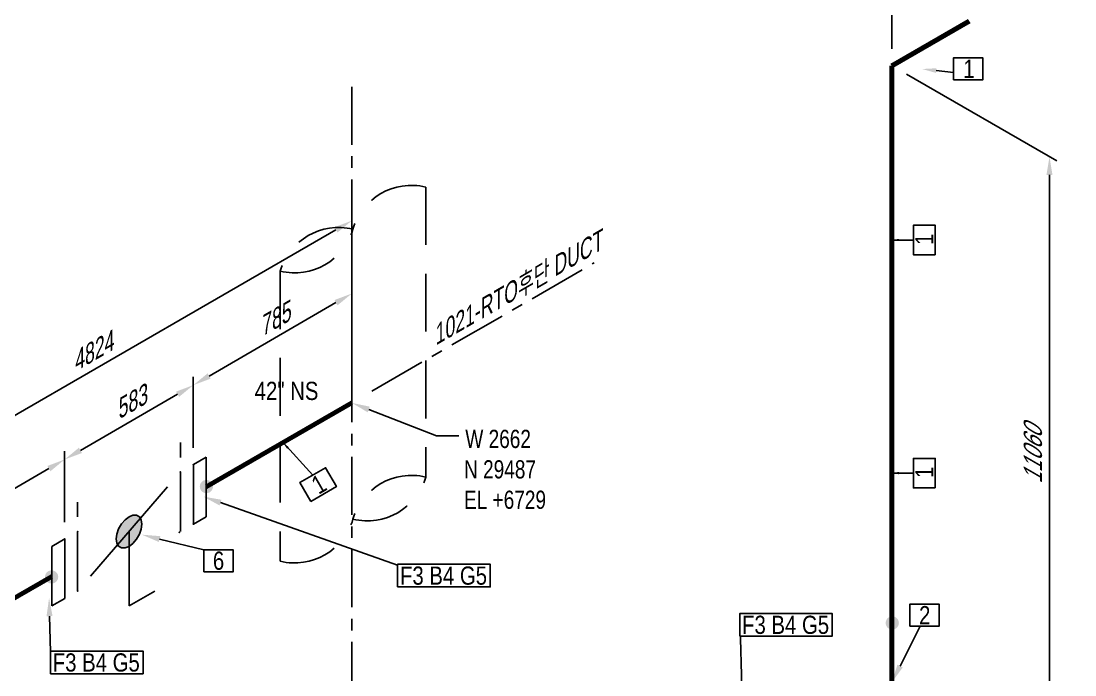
# Model space of a CAD drawing. Header units: millimetres. Extents: x 0 to 594, y 0 to 420.
# Drawn here: x 91.9 to 236.7, y 229.1 to 318.8 of the extents above; entities that cross this region are included whole.
import ezdxf
from ezdxf import colors
from ezdxf.entities.mleader import LeaderData, LeaderLine
from ezdxf.enums import TextEntityAlignment as Align
from ezdxf.math import Vec2, Vec3

# ---------------------------------------------------------------- set-up
doc = ezdxf.new("R2010")
doc.units = ezdxf.units.MM
doc.header["$LTSCALE"] = 0.25
doc.linetypes.add('CENTER', pattern=[50.8, 31.75, -6.35, 6.35, -6.35])
doc.linetypes.add('DASHED2', pattern=[9.525, 6.35, -3.175])
for name, color, linetype in [('기기', 6, 'Continuous'), ('밸브', 4, 'Continuous'), ('연속', 7, 'DASHED2'), ('열 추적 선', 7, 'CENTER'), ('용접', 1, 'Continuous'), ('주석', 7, 'Continuous'), ('치수', 1, 'Continuous')]:
    doc.layers.add(name, color=color, linetype=linetype)
doc.layers.add('파이프', color=3, linetype='Continuous', lineweight=70)
doc.styles.add('AdskIsoAnnotation', font='arial.ttf', dxfattribs={"width": 0.8, "height": 1})
doc.styles.add('AdskIsoMetric', font='arial.ttf', dxfattribs={"width": 0.8, "height": 2.5})
doc.styles.add('AdskIsoMetric30', font='arial.ttf', dxfattribs={"width": 0.8, "oblique": 30, "height": 2.5})
doc.styles.add('MtXpl_', font='')
doc.styles.get("Standard").update_dxf_attribs({"font": 'arial.ttf'})
doc.styles.get('MtXpl_').set_extended_font_data('Gulim')
doc.dimstyles.new('AdskIsoMetric', dxfattribs={"dimtxt": 2.5, "dimasz": 2.5, "dimexe": 1, "dimexo": 2, "dimgap": 0.8, "dimtad": 1, "dimdec": 0, "dimrnd": 1, "dimzin": 0, "dimdsep": 46, "dimtxsty": 'AdskIsoMetric', "dimcen": 0, "dimclrt": 7, "dimadec": 0, "dimazin": 0, "dimtfac": 1, "dimtdec": 0, "dimtmove": 1, "dimatfit": 3, "dimfxl": 0, "dimfrac": 2, "dimtolj": 1, "dimtzin": 0, "dimarcsym": 0})

# ---------------------------------------------------------------- blocks, each defined once
blk = doc.blocks.new('개스킷-2-IsoLeft')
at = {"color": 0, "linetype": 'ByBlock', "lineweight": -2, "extrusion": (0, 0, -1)}
for p in [(0.1326, 0.1276), (0.221, 0.0765), (-0.2297, -0.0715), (-0.1326, -0.1276)]:
    blk.add_point(p, dxfattribs=at)
blk = doc.blocks.new('버터플라이 밸브-2-IsoLeft')
blk.add_hatch(color=256).paths.add_polyline_path([(-0.0884, 0.051), (-0.0877, 0.0513), (-0.0871, 0.0516), (-0.0865, 0.0518), (-0.0858, 0.0521), (-0.0852, 0.0524), (-0.0845, 0.0527), (-0.0839, 0.0529), (-0.0832, 0.0532), (-0.0826, 0.0535), (-0.0819, 0.0537), (-0.0813, 0.054), (-0.0806, 0.0543), (-0.08, 0.0546), (-0.0793, 0.0548), (-0.0787, 0.0551), (-0.0781, 0.0554), (-0.0774, 0.0556), (-0.0768, 0.0559), (-0.0761, 0.0562), (-0.0755, 0.0564), (-0.0748, 0.0567), (-0.0742, 0.057), (-0.0735, 0.0573), (-0.0729, 0.0575), (-0.0722, 0.0578), (-0.0716, 0.0581), (-0.071, 0.0583), (-0.0703, 0.0586), (-0.0697, 0.0589), (-0.069, 0.0592), (-0.0684, 0.0594), (-0.0677, 0.0597), (-0.0671, 0.06), (-0.0664, 0.0602), (-0.0658, 0.0605), (-0.0651, 0.0608), (-0.0645, 0.0611), (-0.0639, 0.0613), (-0.0632, 0.0616), (-0.0626, 0.0619), (-0.0619, 0.0621), (-0.0613, 0.0624), (-0.0606, 0.0627), (-0.06, 0.0629), (-0.0593, 0.0632), (-0.0587, 0.0635), (-0.058, 0.0638), (-0.0574, 0.064), (-0.0567, 0.0643), (-0.0567, 0.0643), (-0.056, 0.0644), (-0.0552, 0.0646), (-0.0545, 0.0647), (-0.0537, 0.0649), (-0.053, 0.065), (-0.0522, 0.0652), (-0.0514, 0.0653), (-0.0507, 0.0654), (-0.0499, 0.0656), (-0.0492, 0.0657), (-0.0484, 0.0659), (-0.0476, 0.066), (-0.0469, 0.0662), (-0.0461, 0.0663), (-0.0454, 0.0664), (-0.0446, 0.0666), (-0.0438, 0.0667), (-0.0431, 0.0669), (-0.0423, 0.067), (-0.0416, 0.0672), (-0.0408, 0.0673), (-0.04, 0.0674), (-0.0393, 0.0676), (-0.0385, 0.0677), (-0.0378, 0.0679), (-0.037, 0.068), (-0.0363, 0.0681), (-0.0355, 0.0683), (-0.0347, 0.0684), (-0.034, 0.0686), (-0.0332, 0.0687), (-0.0325, 0.0689), (-0.0317, 0.069), (-0.0309, 0.0691), (-0.0302, 0.0693), (-0.0294, 0.0694), (-0.0287, 0.0696), (-0.0279, 0.0697), (-0.0271, 0.0699), (-0.0264, 0.07), (-0.0256, 0.0701), (-0.0249, 0.0703), (-0.0241, 0.0704), (-0.0233, 0.0706), (-0.0226, 0.0707), (-0.0218, 0.0709), (-0.0211, 0.071), (-0.0203, 0.0711), (-0.0196, 0.0713), (-0.0196, 0.0713), (-0.0188, 0.0713), (-0.018, 0.0713), (-0.0172, 0.0713), (-0.0164, 0.0713), (-0.0156, 0.0713), (-0.0148, 0.0713), (-0.014, 0.0713), (-0.0132, 0.0713), (-0.0124, 0.0713), (-0.0116, 0.0713), (-0.0108, 0.0713), (-0.01, 0.0713), (-0.0092, 0.0713), (-0.0084, 0.0713), (-0.0076, 0.0713), (-0.0068, 0.0713), (-0.006, 0.0713), (-0.0052, 0.0713), (-0.0044, 0.0713), (-0.0036, 0.0713), (-0.0028, 0.0713), (-0.002, 0.0713), (-0.0012, 0.0713), (-0.0004, 0.0713), (0.0004, 0.0713), (0.0012, 0.0713), (0.002, 0.0713), (0.0028, 0.0713), (0.0036, 0.0713), (0.0044, 0.0713), (0.0052, 0.0713), (0.006, 0.0713), (0.0068, 0.0713), (0.0076, 0.0713), (0.0084, 0.0713), (0.0092, 0.0713), (0.01, 0.0713), (0.0108, 0.0713), (0.0116, 0.0713), (0.0124, 0.0713), (0.0132, 0.0713), (0.014, 0.0713), (0.0148, 0.0713), (0.0156, 0.0713), (0.0164, 0.0713), (0.0172, 0.0713), (0.018, 0.0713), (0.0188, 0.0713), (0.0196, 0.0713), (0.0196, 0.0713), (0.0203, 0.0711), (0.0211, 0.071), (0.0218, 0.0709), (0.0226, 0.0707), (0.0233, 0.0706), (0.0241, 0.0704), (0.0249, 0.0703), (0.0256, 0.0701), (0.0264, 0.07), (0.0271, 0.0699), (0.0279, 0.0697), (0.0287, 0.0696), (0.0294, 0.0694), (0.0302, 0.0693), (0.0309, 0.0691), (0.0317, 0.069), (0.0325, 0.0689), (0.0332, 0.0687), (0.034, 0.0686), (0.0347, 0.0684), (0.0355, 0.0683), (0.0363, 0.0681), (0.037, 0.068), (0.0378, 0.0679), (0.0385, 0.0677), (0.0393, 0.0676), (0.04, 0.0674), (0.0408, 0.0673), (0.0416, 0.0672), (0.0423, 0.067), (0.0431, 0.0669), (0.0438, 0.0667), (0.0446, 0.0666), (0.0454, 0.0664), (0.0461, 0.0663), (0.0469, 0.0662), (0.0476, 0.066), (0.0484, 0.0659), (0.0492, 0.0657), (0.0499, 0.0656), (0.0507, 0.0654), (0.0514, 0.0653), (0.0522, 0.0652), (0.053, 0.065), (0.0537, 0.0649), (0.0545, 0.0647), (0.0552, 0.0646), (0.056, 0.0644), (0.0567, 0.0643), (0.0567, 0.0643), (0.0574, 0.064), (0.058, 0.0638), (0.0587, 0.0635), (0.0593, 0.0632), (0.06, 0.0629), (0.0606, 0.0627), (0.0613, 0.0624), (0.0619, 0.0621), (0.0626, 0.0619), (0.0632, 0.0616), (0.0639, 0.0613), (0.0645, 0.0611), (0.0651, 0.0608), (0.0658, 0.0605), (0.0664, 0.0602), (0.0671, 0.06), (0.0677, 0.0597), (0.0684, 0.0594), (0.069, 0.0592), (0.0697, 0.0589), (0.0703, 0.0586), (0.071, 0.0583), (0.0716, 0.0581), (0.0722, 0.0578), (0.0729, 0.0575), (0.0735, 0.0573), (0.0742, 0.057), (0.0748, 0.0567), (0.0755, 0.0564), (0.0761, 0.0562), (0.0768, 0.0559), (0.0774, 0.0556), (0.0781, 0.0554), (0.0787, 0.0551), (0.0793, 0.0548), (0.08, 0.0546), (0.0806, 0.0543), (0.0813, 0.054), (0.0819, 0.0537), (0.0826, 0.0535), (0.0832, 0.0532), (0.0839, 0.0529), (0.0845, 0.0527), (0.0852, 0.0524), (0.0858, 0.0521), (0.0865, 0.0518), (0.0871, 0.0516), (0.0877, 0.0513), (0.0884, 0.051), (0.0884, 0.051), (0.0889, 0.0507), (0.0893, 0.0503), (0.0898, 0.0499), (0.0903, 0.0495), (0.0907, 0.0492), (0.0912, 0.0488), (0.0917, 0.0484), (0.0921, 0.048), (0.0926, 0.0477), (0.0931, 0.0473), (0.0935, 0.0469), (0.094, 0.0466), (0.0945, 0.0462), (0.095, 0.0458), (0.0954, 0.0454), (0.0959, 0.0451), (0.0964, 0.0447), (0.0968, 0.0443), (0.0973, 0.0439), (0.0978, 0.0436), (0.0982, 0.0432), (0.0987, 0.0428), (0.0992, 0.0425), (0.0996, 0.0421), (0.1001, 0.0417), (0.1006, 0.0413), (0.1011, 0.041), (0.1015, 0.0406), (0.102, 0.0402), (0.1025, 0.0398), (0.1029, 0.0395), (0.1034, 0.0391), (0.1039, 0.0387), (0.1043, 0.0384), (0.1048, 0.038), (0.1053, 0.0376), (0.1057, 0.0372), (0.1062, 0.0369), (0.1067, 0.0365), (0.1072, 0.0361), (0.1076, 0.0357), (0.1081, 0.0354), (0.1086, 0.035), (0.109, 0.0346), (0.1095, 0.0343), (0.11, 0.0339), (0.1104, 0.0335), (0.1109, 0.0331), (0.1114, 0.0328), (0.1114, 0.0328), (0.1116, 0.0323), (0.1119, 0.0319), (0.1121, 0.0314), (0.1124, 0.031), (0.1126, 0.0306), (0.1129, 0.0301), (0.1131, 0.0297), (0.1133, 0.0293), (0.1136, 0.0288), (0.1138, 0.0284), (0.1141, 0.0279), (0.1143, 0.0275), (0.1146, 0.0271), (0.1148, 0.0266), (0.1151, 0.0262), (0.1153, 0.0258), (0.1156, 0.0253), (0.1158, 0.0249), (0.1161, 0.0244), (0.1163, 0.024), (0.1166, 0.0236), (0.1168, 0.0231), (0.117, 0.0227), (0.1173, 0.0222), (0.1175, 0.0218), (0.1178, 0.0214), (0.118, 0.0209), (0.1183, 0.0205), (0.1185, 0.0201), (0.1188, 0.0196), (0.119, 0.0192), (0.1193, 0.0187), (0.1195, 0.0183), (0.1198, 0.0179), (0.12, 0.0174), (0.1203, 0.017), (0.1205, 0.0165), (0.1207, 0.0161), (0.121, 0.0157), (0.1212, 0.0152), (0.1215, 0.0148), (0.1217, 0.0144), (0.122, 0.0139), (0.1222, 0.0135), (0.1225, 0.013), (0.1227, 0.0126), (0.123, 0.0122), (0.1232, 0.0117), (0.1235, 0.0113), (0.1235, 0.0113), (0.1235, 0.0108), (0.1235, 0.0104), (0.1235, 0.0099), (0.1235, 0.0094), (0.1235, 0.009), (0.1235, 0.0085), (0.1235, 0.0081), (0.1235, 0.0076), (0.1235, 0.0071), (0.1235, 0.0067), (0.1235, 0.0062), (0.1235, 0.0058), (0.1235, 0.0053), (0.1235, 0.0048), (0.1235, 0.0044), (0.1235, 0.0039), (0.1235, 0.0035), (0.1235, 0.003), (0.1235, 0.0025), (0.1235, 0.0021), (0.1235, 0.0016), (0.1235, 0.0012), (0.1235, 0.0007), (0.1235, 0.0002), (0.1235, -0.0002), (0.1235, -0.0007), (0.1235, -0.0012), (0.1235, -0.0016), (0.1235, -0.0021), (0.1235, -0.0025), (0.1235, -0.003), (0.1235, -0.0035), (0.1235, -0.0039), (0.1235, -0.0044), (0.1235, -0.0048), (0.1235, -0.0053), (0.1235, -0.0058), (0.1235, -0.0062), (0.1235, -0.0067), (0.1235, -0.0071), (0.1235, -0.0076), (0.1235, -0.0081), (0.1235, -0.0085), (0.1235, -0.009), (0.1235, -0.0094), (0.1235, -0.0099), (0.1235, -0.0104), (0.1235, -0.0108), (0.1235, -0.0113), (0.1235, -0.0113), (0.1232, -0.0117), (0.123, -0.0122), (0.1227, -0.0126), (0.1225, -0.013), (0.1222, -0.0135), (0.122, -0.0139), (0.1217, -0.0144), (0.1215, -0.0148), (0.1212, -0.0152), (0.121, -0.0157), (0.1207, -0.0161), (0.1205, -0.0165), (0.1203, -0.017), (0.12, -0.0174), (0.1198, -0.0179), (0.1195, -0.0183), (0.1193, -0.0187), (0.119, -0.0192), (0.1188, -0.0196), (0.1185, -0.0201), (0.1183, -0.0205), (0.118, -0.0209), (0.1178, -0.0214), (0.1175, -0.0218), (0.1173, -0.0222), (0.117, -0.0227), (0.1168, -0.0231), (0.1166, -0.0236), (0.1163, -0.024), (0.1161, -0.0244), (0.1158, -0.0249), (0.1156, -0.0253), (0.1153, -0.0258), (0.1151, -0.0262), (0.1148, -0.0266), (0.1146, -0.0271), (0.1143, -0.0275), (0.1141, -0.0279), (0.1138, -0.0284), (0.1136, -0.0288), (0.1133, -0.0293), (0.1131, -0.0297), (0.1129, -0.0301), (0.1126, -0.0306), (0.1124, -0.031), (0.1121, -0.0314), (0.1119, -0.0319), (0.1116, -0.0323), (0.1114, -0.0328), (0.1114, -0.0328), (0.1109, -0.0331), (0.1104, -0.0335), (0.11, -0.0339), (0.1095, -0.0343), (0.109, -0.0346), (0.1086, -0.035), (0.1081, -0.0354), (0.1076, -0.0357), (0.1072, -0.0361), (0.1067, -0.0365), (0.1062, -0.0369), (0.1057, -0.0372), (0.1053, -0.0376), (0.1048, -0.038), (0.1043, -0.0384), (0.1039, -0.0387), (0.1034, -0.0391), (0.1029, -0.0395), (0.1025, -0.0398), (0.102, -0.0402), (0.1015, -0.0406), (0.1011, -0.041), (0.1006, -0.0413), (0.1001, -0.0417), (0.0996, -0.0421), (0.0992, -0.0425), (0.0987, -0.0428), (0.0982, -0.0432), (0.0978, -0.0436), (0.0973, -0.0439), (0.0968, -0.0443), (0.0964, -0.0447), (0.0959, -0.0451), (0.0954, -0.0454), (0.095, -0.0458), (0.0945, -0.0462), (0.094, -0.0466), (0.0935, -0.0469), (0.0931, -0.0473), (0.0926, -0.0477), (0.0921, -0.048), (0.0917, -0.0484), (0.0912, -0.0488), (0.0907, -0.0492), (0.0903, -0.0495), (0.0898, -0.0499), (0.0893, -0.0503), (0.0889, -0.0507), (0.0884, -0.051), (0.0884, -0.051), (0.0877, -0.0513), (0.0871, -0.0516), (0.0865, -0.0518), (0.0858, -0.0521), (0.0852, -0.0524), (0.0845, -0.0527), (0.0839, -0.0529), (0.0832, -0.0532), (0.0826, -0.0535), (0.0819, -0.0537), (0.0813, -0.054), (0.0806, -0.0543), (0.08, -0.0546), (0.0793, -0.0548), (0.0787, -0.0551), (0.0781, -0.0554), (0.0774, -0.0556), (0.0768, -0.0559), (0.0761, -0.0562), (0.0755, -0.0564), (0.0748, -0.0567), (0.0742, -0.057), (0.0735, -0.0573), (0.0729, -0.0575), (0.0722, -0.0578), (0.0716, -0.0581), (0.071, -0.0583), (0.0703, -0.0586), (0.0697, -0.0589), (0.069, -0.0592), (0.0684, -0.0594), (0.0677, -0.0597), (0.0671, -0.06), (0.0664, -0.0602), (0.0658, -0.0605), (0.0651, -0.0608), (0.0645, -0.0611), (0.0639, -0.0613), (0.0632, -0.0616), (0.0626, -0.0619), (0.0619, -0.0621), (0.0613, -0.0624), (0.0606, -0.0627), (0.06, -0.0629), (0.0593, -0.0632), (0.0587, -0.0635), (0.058, -0.0638), (0.0574, -0.064), (0.0567, -0.0643), (0.0567, -0.0643), (0.056, -0.0644), (0.0552, -0.0646), (0.0545, -0.0647), (0.0537, -0.0649), (0.053, -0.065), (0.0522, -0.0652), (0.0514, -0.0653), (0.0507, -0.0654), (0.0499, -0.0656), (0.0492, -0.0657), (0.0484, -0.0659), (0.0476, -0.066), (0.0469, -0.0662), (0.0461, -0.0663), (0.0454, -0.0664), (0.0446, -0.0666), (0.0438, -0.0667), (0.0431, -0.0669), (0.0423, -0.067), (0.0416, -0.0672), (0.0408, -0.0673), (0.04, -0.0674), (0.0393, -0.0676), (0.0385, -0.0677), (0.0378, -0.0679), (0.037, -0.068), (0.0363, -0.0681), (0.0355, -0.0683), (0.0347, -0.0684), (0.034, -0.0686), (0.0332, -0.0687), (0.0325, -0.0689), (0.0317, -0.069), (0.0309, -0.0691), (0.0302, -0.0693), (0.0294, -0.0694), (0.0287, -0.0696), (0.0279, -0.0697), (0.0271, -0.0699), (0.0264, -0.07), (0.0256, -0.0701), (0.0249, -0.0703), (0.0241, -0.0704), (0.0233, -0.0706), (0.0226, -0.0707), (0.0218, -0.0709), (0.0211, -0.071), (0.0203, -0.0711), (0.0196, -0.0713), (0.0196, -0.0713), (0.0188, -0.0713), (0.018, -0.0713), (0.0172, -0.0713), (0.0164, -0.0713), (0.0156, -0.0713), (0.0148, -0.0713), (0.014, -0.0713), (0.0132, -0.0713), (0.0124, -0.0713), (0.0116, -0.0713), (0.0108, -0.0713), (0.01, -0.0713), (0.0092, -0.0713), (0.0084, -0.0713), (0.0076, -0.0713), (0.0068, -0.0713), (0.006, -0.0713), (0.0052, -0.0713), (0.0044, -0.0713), (0.0036, -0.0713), (0.0028, -0.0713), (0.002, -0.0713), (0.0012, -0.0713), (0.0004, -0.0713), (-0.0004, -0.0713), (-0.0012, -0.0713), (-0.002, -0.0713), (-0.0028, -0.0713), (-0.0036, -0.0713), (-0.0044, -0.0713), (-0.0052, -0.0713), (-0.006, -0.0713), (-0.0068, -0.0713), (-0.0076, -0.0713), (-0.0084, -0.0713), (-0.0092, -0.0713), (-0.01, -0.0713), (-0.0108, -0.0713), (-0.0116, -0.0713), (-0.0124, -0.0713), (-0.0132, -0.0713), (-0.014, -0.0713), (-0.0148, -0.0713), (-0.0156, -0.0713), (-0.0164, -0.0713), (-0.0172, -0.0713), (-0.018, -0.0713), (-0.0188, -0.0713), (-0.0196, -0.0713), (-0.0196, -0.0713), (-0.0203, -0.0711), (-0.0211, -0.071), (-0.0218, -0.0709), (-0.0226, -0.0707), (-0.0233, -0.0706), (-0.0241, -0.0704), (-0.0249, -0.0703), (-0.0256, -0.0701), (-0.0264, -0.07), (-0.0271, -0.0699), (-0.0279, -0.0697), (-0.0287, -0.0696), (-0.0294, -0.0694), (-0.0302, -0.0693), (-0.0309, -0.0691), (-0.0317, -0.069), (-0.0325, -0.0689), (-0.0332, -0.0687), (-0.034, -0.0686), (-0.0347, -0.0684), (-0.0355, -0.0683), (-0.0363, -0.0681), (-0.037, -0.068), (-0.0378, -0.0679), (-0.0385, -0.0677), (-0.0393, -0.0676), (-0.04, -0.0674), (-0.0408, -0.0673), (-0.0416, -0.0672), (-0.0423, -0.067), (-0.0431, -0.0669), (-0.0438, -0.0667), (-0.0446, -0.0666), (-0.0454, -0.0664), (-0.0461, -0.0663), (-0.0469, -0.0662), (-0.0476, -0.066), (-0.0484, -0.0659), (-0.0492, -0.0657), (-0.0499, -0.0656), (-0.0507, -0.0654), (-0.0514, -0.0653), (-0.0522, -0.0652), (-0.053, -0.065), (-0.0537, -0.0649), (-0.0545, -0.0647), (-0.0552, -0.0646), (-0.056, -0.0644), (-0.0567, -0.0643), (-0.0567, -0.0643), (-0.0574, -0.064), (-0.058, -0.0638), (-0.0587, -0.0635), (-0.0593, -0.0632), (-0.06, -0.0629), (-0.0606, -0.0627), (-0.0613, -0.0624), (-0.0619, -0.0621), (-0.0626, -0.0619), (-0.0632, -0.0616), (-0.0639, -0.0613), (-0.0645, -0.0611), (-0.0651, -0.0608), (-0.0658, -0.0605), (-0.0664, -0.0602), (-0.0671, -0.06), (-0.0677, -0.0597), (-0.0684, -0.0594), (-0.069, -0.0592), (-0.0697, -0.0589), (-0.0703, -0.0586), (-0.071, -0.0583), (-0.0716, -0.0581), (-0.0722, -0.0578), (-0.0729, -0.0575), (-0.0735, -0.0573), (-0.0742, -0.057), (-0.0748, -0.0567), (-0.0755, -0.0564), (-0.0761, -0.0562), (-0.0768, -0.0559), (-0.0774, -0.0556), (-0.0781, -0.0554), (-0.0787, -0.0551), (-0.0793, -0.0548), (-0.08, -0.0546), (-0.0806, -0.0543), (-0.0813, -0.054), (-0.0819, -0.0537), (-0.0826, -0.0535), (-0.0832, -0.0532), (-0.0839, -0.0529), (-0.0845, -0.0527), (-0.0852, -0.0524), (-0.0858, -0.0521), (-0.0865, -0.0518), (-0.0871, -0.0516), (-0.0877, -0.0513), (-0.0884, -0.051), (-0.0884, -0.051), (-0.0889, -0.0507), (-0.0893, -0.0503), (-0.0898, -0.0499), (-0.0903, -0.0495), (-0.0907, -0.0492), (-0.0912, -0.0488), (-0.0917, -0.0484), (-0.0921, -0.048), (-0.0926, -0.0477), (-0.0931, -0.0473), (-0.0935, -0.0469), (-0.094, -0.0466), (-0.0945, -0.0462), (-0.095, -0.0458), (-0.0954, -0.0454), (-0.0959, -0.0451), (-0.0964, -0.0447), (-0.0968, -0.0443), (-0.0973, -0.0439), (-0.0978, -0.0436), (-0.0982, -0.0432), (-0.0987, -0.0428), (-0.0992, -0.0425), (-0.0996, -0.0421), (-0.1001, -0.0417), (-0.1006, -0.0413), (-0.1011, -0.041), (-0.1015, -0.0406), (-0.102, -0.0402), (-0.1025, -0.0398), (-0.1029, -0.0395), (-0.1034, -0.0391), (-0.1039, -0.0387), (-0.1043, -0.0384), (-0.1048, -0.038), (-0.1053, -0.0376), (-0.1057, -0.0372), (-0.1062, -0.0369), (-0.1067, -0.0365), (-0.1072, -0.0361), (-0.1076, -0.0357), (-0.1081, -0.0354), (-0.1086, -0.035), (-0.109, -0.0346), (-0.1095, -0.0343), (-0.11, -0.0339), (-0.1104, -0.0335), (-0.1109, -0.0331), (-0.1114, -0.0328), (-0.1114, -0.0328), (-0.1116, -0.0323), (-0.1119, -0.0319), (-0.1121, -0.0314), (-0.1124, -0.031), (-0.1126, -0.0306), (-0.1129, -0.0301), (-0.1131, -0.0297), (-0.1133, -0.0293), (-0.1136, -0.0288), (-0.1138, -0.0284), (-0.1141, -0.0279), (-0.1143, -0.0275), (-0.1146, -0.0271), (-0.1148, -0.0266), (-0.1151, -0.0262), (-0.1153, -0.0258), (-0.1156, -0.0253), (-0.1158, -0.0249), (-0.1161, -0.0244), (-0.1163, -0.024), (-0.1166, -0.0236), (-0.1168, -0.0231), (-0.117, -0.0227), (-0.1173, -0.0222), (-0.1175, -0.0218), (-0.1178, -0.0214), (-0.118, -0.0209), (-0.1183, -0.0205), (-0.1185, -0.0201), (-0.1188, -0.0196), (-0.119, -0.0192), (-0.1193, -0.0187), (-0.1195, -0.0183), (-0.1198, -0.0179), (-0.12, -0.0174), (-0.1203, -0.017), (-0.1205, -0.0165), (-0.1207, -0.0161), (-0.121, -0.0157), (-0.1212, -0.0152), (-0.1215, -0.0148), (-0.1217, -0.0144), (-0.122, -0.0139), (-0.1222, -0.0135), (-0.1225, -0.013), (-0.1227, -0.0126), (-0.123, -0.0122), (-0.1232, -0.0117), (-0.1235, -0.0113), (-0.1235, -0.0113), (-0.1235, -0.0108), (-0.1235, -0.0104), (-0.1235, -0.0099), (-0.1235, -0.0094), (-0.1235, -0.009), (-0.1235, -0.0085), (-0.1235, -0.0081), (-0.1235, -0.0076), (-0.1235, -0.0071), (-0.1235, -0.0067), (-0.1235, -0.0062), (-0.1235, -0.0058), (-0.1235, -0.0053), (-0.1235, -0.0048), (-0.1235, -0.0044), (-0.1235, -0.0039), (-0.1235, -0.0035), (-0.1235, -0.003), (-0.1235, -0.0025), (-0.1235, -0.0021), (-0.1235, -0.0016), (-0.1235, -0.0012), (-0.1235, -0.0007), (-0.1235, -0.0002), (-0.1235, 0.0002), (-0.1235, 0.0007), (-0.1235, 0.0012), (-0.1235, 0.0016), (-0.1235, 0.0021), (-0.1235, 0.0025), (-0.1235, 0.003), (-0.1235, 0.0035), (-0.1235, 0.0039), (-0.1235, 0.0044), (-0.1235, 0.0048), (-0.1235, 0.0053), (-0.1235, 0.0058), (-0.1235, 0.0062), (-0.1235, 0.0067), (-0.1235, 0.0071), (-0.1235, 0.0076), (-0.1235, 0.0081), (-0.1235, 0.0085), (-0.1235, 0.009), (-0.1235, 0.0094), (-0.1235, 0.0099), (-0.1235, 0.0104), (-0.1235, 0.0108), (-0.1235, 0.0113), (-0.1235, 0.0113), (-0.1232, 0.0117), (-0.123, 0.0122), (-0.1227, 0.0126), (-0.1225, 0.013), (-0.1222, 0.0135), (-0.122, 0.0139), (-0.1217, 0.0144), (-0.1215, 0.0148), (-0.1212, 0.0152), (-0.121, 0.0157), (-0.1207, 0.0161), (-0.1205, 0.0165), (-0.1203, 0.017), (-0.12, 0.0174), (-0.1198, 0.0179), (-0.1195, 0.0183), (-0.1193, 0.0187), (-0.119, 0.0192), (-0.1188, 0.0196), (-0.1185, 0.0201), (-0.1183, 0.0205), (-0.118, 0.0209), (-0.1178, 0.0214), (-0.1175, 0.0218), (-0.1173, 0.0222), (-0.117, 0.0227), (-0.1168, 0.0231), (-0.1166, 0.0236), (-0.1163, 0.024), (-0.1161, 0.0244), (-0.1158, 0.0249), (-0.1156, 0.0253), (-0.1153, 0.0258), (-0.1151, 0.0262), (-0.1148, 0.0266), (-0.1146, 0.0271), (-0.1143, 0.0275), (-0.1141, 0.0279), (-0.1138, 0.0284), (-0.1136, 0.0288), (-0.1133, 0.0293), (-0.1131, 0.0297), (-0.1129, 0.0301), (-0.1126, 0.0306), (-0.1124, 0.031), (-0.1121, 0.0314), (-0.1119, 0.0319), (-0.1116, 0.0323), (-0.1114, 0.0328), (-0.1114, 0.0328), (-0.1109, 0.0331), (-0.1104, 0.0335), (-0.11, 0.0339), (-0.1095, 0.0343), (-0.109, 0.0346), (-0.1086, 0.035), (-0.1081, 0.0354), (-0.1076, 0.0357), (-0.1072, 0.0361), (-0.1067, 0.0365), (-0.1062, 0.0369), (-0.1057, 0.0372), (-0.1053, 0.0376), (-0.1048, 0.038), (-0.1043, 0.0384), (-0.1039, 0.0387), (-0.1034, 0.0391), (-0.1029, 0.0395), (-0.1025, 0.0398), (-0.102, 0.0402), (-0.1015, 0.0406), (-0.1011, 0.041), (-0.1006, 0.0413), (-0.1001, 0.0417), (-0.0996, 0.0421), (-0.0992, 0.0425), (-0.0987, 0.0428), (-0.0982, 0.0432), (-0.0978, 0.0436), (-0.0973, 0.0439), (-0.0968, 0.0443), (-0.0964, 0.0447), (-0.0959, 0.0451), (-0.0954, 0.0454), (-0.095, 0.0458), (-0.0945, 0.0462), (-0.094, 0.0466), (-0.0935, 0.0469), (-0.0931, 0.0473), (-0.0926, 0.0477), (-0.0921, 0.048), (-0.0917, 0.0484), (-0.0912, 0.0488), (-0.0907, 0.0492), (-0.0903, 0.0495), (-0.0898, 0.0499), (-0.0893, 0.0503), (-0.0889, 0.0507)], flags=0)
at = {"color": 0, "linetype": 'ByBlock', "lineweight": -2, "extrusion": (0, -0.816497, -0.57735)}
for p, q in [((-0.1768, 0.3062), (-0.5303, 0.1021)), ((0.3977, -0.0765), (-0.3977, 0.0765)), ((-0.1235, 0.0113), (-0.1114, 0.0328)), ((-0.1235, -0.0113), (-0.1235, 0.0113)), ((-0.1114, 0.0328), (-0.0884, 0.051)), ((-0.0884, 0.051), (-0.0567, 0.0643)), ((-0.0567, 0.0643), (-0.0196, 0.0713)), ((-0.0196, 0.0713), (0.0196, 0.0713)), ((0.0196, 0.0713), (0.0567, 0.0643)), ((0.0567, 0.0643), (0.0884, 0.051)), ((0.0884, 0.051), (0.1114, 0.0328)), ((0.1114, 0.0328), (0.1235, 0.0113)), ((0.1235, 0.0113), (0.1235, -0.0113)), ((-0.1114, -0.0328), (-0.1235, -0.0113)), ((-0.0884, -0.051), (-0.1114, -0.0328)), ((-0.0567, -0.0643), (-0.0884, -0.051)), ((-0.0196, -0.0713), (-0.0567, -0.0643)), ((0.0196, -0.0713), (-0.0196, -0.0713)), ((0.0567, -0.0643), (0.0196, -0.0713)), ((0.0884, -0.051), (0.0567, -0.0643)), ((0.1114, -0.0328), (0.0884, -0.051)), ((0.1235, -0.0113), (0.1114, -0.0328)), ((0.5303, -0.1021), (0.1768, -0.3062))]:
    blk.add_line(p, q, dxfattribs=at)
blk = doc.blocks.new('Operator_Lever-1-IsoLeft')
at = {"color": 0, "linetype": 'ByBlock', "lineweight": -2, "extrusion": (0, 0.816497, 0.57735)}
for p, q in [((0, 0), (-0.4419, -0.2552)), ((-0.4419, -0.2552), (-0.2652, -0.3572))]:
    blk.add_line(p, q, dxfattribs=at)
blk = doc.blocks.new('*D33')
at = {"layer": 'Defpoints', "color": 0}
for p in [(211.54, 312.72), (211.54, 228.08), (233.2, 215.58)]:
    blk.add_point(p, dxfattribs=at)
at = {"layer": '치수', "color": 0, "lineweight": -2}
for p, q in [((213.54, 311.57), (234.2, 299.65)), ((233.2, 297.72), (233.2, 218.08)), ((213.54, 226.92), (234.2, 215))]:
    blk.add_line(p, q, dxfattribs=at)
at = {"layer": '치수', "color": 0}
for points in [[(232.78, 297.72), (233.61, 297.72), (233.2, 300.22)], [(232.78, 218.08), (233.61, 218.08), (233.2, 215.58)]]:
    blk.add_solid(points, dxfattribs=at)
at = {"layer": '치수', "color": 7, "insert": (230.93, 259.21), "char_height": 2.5, "attachment_point": 5, "rotation": 90, "style": 'AdskIsoMetric30'}
blk.add_mtext('\\A1;11060', dxfattribs=at)
blk = doc.blocks.new('*D35')
at = {"layer": 'Defpoints', "color": 0}
for p in [(249.8, 334.81), (211.54, 327.72), (211.54, 312.72)]:
    blk.add_point(p, dxfattribs=at)
at = {"layer": '치수', "color": 0, "lineweight": -2}
for p, q in [((249.8, 337.12), (249.8, 350.96)), ((247.63, 348.56), (213.71, 328.97)), ((211.54, 315.03), (211.54, 328.88))]:
    blk.add_line(p, q, dxfattribs=at)
at = {"layer": '치수', "color": 0}
for points in [[(247.42, 348.92), (247.84, 348.2), (249.8, 349.81)], [(213.5, 329.33), (213.92, 328.61), (211.54, 327.72)]]:
    blk.add_solid(points, dxfattribs=at)
at = {"layer": '치수', "color": 7, "insert": (230.45, 341.23), "char_height": 2.5, "attachment_point": 5, "rotation": 30, "style": 'AdskIsoMetric30'}
blk.add_mtext('\\A1;4442', dxfattribs=at)
blk = doc.blocks.new('*D42')
at = {"layer": 'Defpoints', "color": 0}
for p in [(137.34, 270.52), (115.57, 268.87), (115.57, 257.95)]:
    blk.add_point(p, dxfattribs=at)
at = {"layer": '치수', "color": 0, "lineweight": -2}
for p, q in [((137.34, 272.83), (137.34, 282.59)), ((135.17, 280.19), (117.74, 270.12)), ((115.57, 260.26), (115.57, 270.02))]:
    blk.add_line(p, q, dxfattribs=at)
at = {"layer": '치수', "color": 0}
for points in [[(134.96, 280.55), (135.38, 279.82), (137.34, 281.44)], [(117.53, 270.48), (117.95, 269.76), (115.57, 268.87)]]:
    blk.add_solid(points, dxfattribs=at)
at = {"layer": '치수', "color": 7, "insert": (126.45, 277.77), "char_height": 2.5, "attachment_point": 5, "rotation": 30, "style": 'AdskIsoMetric30'}
blk.add_mtext('\\A1;785', dxfattribs=at)
blk = doc.blocks.new('*D43')
at = {"layer": 'Defpoints', "color": 0}
for p in [(97.89, 258.66), (115.57, 257.95), (97.89, 247.75)]:
    blk.add_point(p, dxfattribs=at)
at = {"layer": '치수', "color": 0, "lineweight": -2}
for p, q in [((115.57, 260.26), (115.57, 270.02)), ((113.41, 267.62), (100.06, 259.91)), ((97.89, 250.06), (97.89, 259.82))]:
    blk.add_line(p, q, dxfattribs=at)
at = {"layer": '치수', "color": 0}
for points in [[(113.2, 267.98), (113.62, 267.26), (115.57, 268.87)], [(99.85, 260.27), (100.27, 259.55), (97.89, 258.66)]]:
    blk.add_solid(points, dxfattribs=at)
at = {"layer": '치수', "color": 7, "insert": (106.73, 266.38), "char_height": 2.5, "attachment_point": 5, "rotation": 30, "style": 'AdskIsoMetric30'}
blk.add_mtext('\\A1;583', dxfattribs=at)
blk = doc.blocks.new('개스킷 해치 표식-2-IsoLeft')
at = {"linetype": 'ByBlock', "lineweight": -2, "extrusion": (0, -0.816497, -0.57735)}
blk.add_line((0, 0), (0.0884, 0.051), dxfattribs=at)
blk = doc.blocks.new('*D44')
at = {"layer": 'Defpoints', "color": 0}
for p in [(97.89, 247.75), (65.52, 239.98), (65.52, 224.98)]:
    blk.add_point(p, dxfattribs=at)
at = {"layer": '치수', "color": 0, "lineweight": -2}
for p, q in [((97.89, 250.06), (97.89, 259.82)), ((95.73, 257.41), (67.69, 241.23)), ((65.52, 227.28), (65.52, 241.13))]:
    blk.add_line(p, q, dxfattribs=at)
at = {"layer": '치수', "color": 0}
for points in [[(95.52, 257.77), (95.94, 257.05), (97.89, 258.66)], [(67.48, 241.59), (67.9, 240.86), (65.52, 239.98)]]:
    blk.add_solid(points, dxfattribs=at)
at = {"layer": '치수', "color": 7, "insert": (81.71, 251.94), "char_height": 2.5, "attachment_point": 5, "rotation": 30, "style": 'AdskIsoMetric30'}
blk.add_mtext('\\A1;3455', dxfattribs=at)
blk = doc.blocks.new('*D45')
at = {"layer": 'Defpoints', "color": 0}
for p in [(137.34, 266.44), (65.52, 249.98), (65.52, 224.98)]:
    blk.add_point(p, dxfattribs=at)
at = {"layer": '치수', "color": 0, "lineweight": -2}
for p, q in [((137.34, 268.74), (137.34, 292.59)), ((135.17, 290.19), (67.69, 251.23)), ((65.52, 227.28), (65.52, 251.13))]:
    blk.add_line(p, q, dxfattribs=at)
at = {"layer": '치수', "color": 0}
for points in [[(134.96, 290.55), (135.38, 289.82), (137.34, 291.44)], [(67.48, 251.59), (67.9, 250.86), (65.52, 249.98)]]:
    blk.add_solid(points, dxfattribs=at)
at = {"layer": '치수', "color": 7, "insert": (101.43, 273.32), "char_height": 2.5, "attachment_point": 5, "rotation": 30, "style": 'AdskIsoMetric30'}
blk.add_mtext('\\A1;4824', dxfattribs=at)
blk = doc.blocks.new('절곡부-2-Iso2DSkew0')
at = {"color": 0, "linetype": 'ByBlock', "lineweight": -2, "extrusion": (-0.707107, 0.408248, -0.57735)}
for p, q in [((0, 0), (10.61, 6.12)), ((0, 0), (0, 0)), ((0, -12.25), (0, 0))]:
    blk.add_line(p, q, dxfattribs=at)
blk = doc.blocks.new('티-1-Iso2DSkew0')
at = {"color": 0, "linetype": 'ByBlock', "lineweight": -2, "extrusion": (0.707107, -0.408248, 0.57735)}
for p, q in [((0, 0), (0, 8.16)), ((0, 0), (-7.07, -4.08)), ((0, -8.16), (0, 0))]:
    blk.add_line(p, q, dxfattribs=at)
blk = doc.blocks.new('Buttweld')
at = {"lineweight": -2}
blk.add_hatch(color=0, dxfattribs=at).paths.add_polyline_path([(0.044, -0.0026), (0.0433, 0.0053), (0.0413, 0.0129), (0.0379, 0.02), (0.0334, 0.0265), (0.0278, 0.0321), (0.0214, 0.0366), (0.0142, 0.0399), (0.0066, 0.042), (-0.0013, 0.0427), (-0.0091, 0.042), (-0.0168, 0.0399), (-0.0239, 0.0366), (-0.0304, 0.0321), (-0.036, 0.0265), (-0.0405, 0.02), (-0.0438, 0.0129), (-0.0459, 0.0053), (-0.0466, -0.0026), (-0.0459, -0.0105), (-0.0438, -0.0181), (-0.0405, -0.0252), (-0.036, -0.0317), (-0.0304, -0.0373), (-0.0239, -0.0418), (-0.0168, -0.0452), (-0.0091, -0.0472), (-0.0013, -0.0479), (0.0066, -0.0472), (0.0142, -0.0452), (0.0214, -0.0418), (0.0278, -0.0373), (0.0334, -0.0317), (0.0379, -0.0252), (0.0413, -0.0181), (0.0433, -0.0105)], is_closed=False, flags=0)
blk = doc.blocks.new('AnnoRect')
at = {"color": 0, "linetype": 'ByBlock', "lineweight": -2}
blk.add_wipeout([(-0.81, -0.6), (-0.81, 0.6), (0.81, 0.6), (0.81, -0.6)], dxfattribs=at)
blk.add_lwpolyline([(-0.81, -0.6), (-0.81, 0.6), (0.81, 0.6), (0.81, -0.6)], close=True, dxfattribs=at)
at = {"color": 0, "linetype": 'ByBlock', "lineweight": -2, "style": 'AdskIsoAnnotation', "width": 0.8}
blk.add_attdef('XX', text='', height=1, dxfattribs=at).set_placement((0, 0), align=Align.MIDDLE_CENTER)

msp = doc.modelspace()

# ---------------------------------------------------------------- linework, layer by layer
at = {"color": 0, "linetype": 'ByBlock', "lineweight": -2, "extrusion": (-0.707107, 0.408248, -0.57735)}
for p, q in [((115.5722, 257.9527), (117.34, 258.9733)), ((115.5722, 249.7877), (115.5722, 257.9527)), ((117.34, 258.9733), (117.34, 250.8083)), ((117.34, 253.8702), (117.34, 255.9114)), ((117.34, 250.8083), (115.5722, 249.7877))]:
    msp.add_line(p, q, dxfattribs=at)
at = {"color": 0, "linetype": 'ByBlock', "lineweight": -2, "extrusion": (0.707107, -0.408248, -0.57735)}
for p, q in [((96.1268, 246.7259), (97.8946, 247.7465)), ((97.8946, 247.7465), (97.8946, 239.5815)), ((96.1268, 238.5609), (96.1268, 246.7259)), ((97.8946, 239.5815), (96.1268, 238.5609))]:
    msp.add_line(p, q, dxfattribs=at)
at = {"layer": '연속', "ltscale": 5}
for p, q in [((147.4959, 296.0535), (147.4959, 256.2375)), ((127.5036, 284.511), (127.5036, 244.6949))]:
    msp.add_line(p, q, dxfattribs=at)
for centre, start, end in [((145.5278, 287.9199), 76.397181, 163.602819), ((135.5316, 282.1486), 76.397181, 163.602819), ((129.4718, 292.6446), 256.397181, 343.602819), ((145.5278, 248.1039), 76.397181, 163.602819), ((139.4679, 258.5998), 256.397181, 343.602819), ((129.4718, 252.8285), 256.397181, 343.602819)]:
    msp.add_arc(centre, 8.3683, start, end, dxfattribs=at)
at = {"layer": '열 추적 선', "color": 1}
for p, q in [((137.3359, 309.8058), (137.3359, 223.8147)), ((140.11, 268.0371), (170.6412, 285.6643))]:
    msp.add_line(p, q, dxfattribs=at)
at = {"layer": '파이프'}
for points in [[(211.5446, 277.392), (211.5446, 300.4758)], [(211.5446, 236.2401), (211.5446, 277.392)], [(137.3359, 266.4355), (117.34, 254.8908)], [(96.1268, 242.5855), (76.1309, 231.0987)]]:
    msp.add_lwpolyline(points, dxfattribs=at)

# ---------------------------------------------------------------- block references
at = {"layer": '밸브', "xscale": 20, "yscale": 20, "zscale": 20}
for name, p, rotation in [('버터플라이 밸브-2-IsoLeft', (106.7334, 248.7671), 59.99999999999999), ('개스킷-2-IsoLeft', (114.6884, 253.3599), 59.99999999998816), ('개스킷-2-IsoLeft', (98.7785, 244.1743), 59.99999999999661), ('Operator_Lever-1-IsoLeft', (106.7334, 248.7671), 59.99999999999999)]:
    msp.add_blockref(name, p, dxfattribs=dict(at, rotation=rotation))
at = {"layer": '용접', "xscale": 20, "yscale": 20, "zscale": 20}
for p, rotation in [((117.34, 254.8908), 180), ((211.5446, 236.2401), 90.00000000066207)]:
    msp.add_blockref('Buttweld', p, dxfattribs=dict(at, rotation=rotation))
msp.add_blockref('Buttweld', (96.1268, 242.5855), dxfattribs=at)
at = {"layer": '치수', "xscale": 20, "yscale": 20, "zscale": 20, "rotation": 60.0000000000061}
for p in [(113.8045, 258.9321), (99.6623, 250.7671)]:
    msp.add_blockref('개스킷 해치 표식-2-IsoLeft', p, dxfattribs=at)
at = {"layer": '파이프'}
for name, p in [('절곡부-2-Iso2DSkew0', (211.5446, 312.7233)), ('티-1-Iso2DSkew0', (211.5446, 228.0752))]:
    msp.add_blockref(name, p, dxfattribs=at)

# ---------------------------------------------------------------- texts
at = {"layer": '기기', "style": 'AdskIsoMetric30', "oblique": 30, "width": 0.8}
msp.add_text('1021-RTO후단 DUCT', height=2.5, rotation=30, dxfattribs=at).set_placement((148.8834, 274.3015))
at = {"layer": '주석', "style": 'MtXpl_', "width": 0.8}
for s, p in [('W 2662', (152.94, 260.235)), ('N 29487', (152.7613, 256.0581)), ('EL +6729', (152.7531, 251.8812))]:
    msp.add_text(s, height=2.5, dxfattribs=at).set_placement(p)
at = {"layer": '주석', "insert": (124, 266.7924), "char_height": 2.5, "attachment_point": 7, "style": 'AdskIsoAnnotation'}
msp.add_mtext('{\\Q0;42" NS}', dxfattribs=at)

# ---------------------------------------------------------------- dimensions: what is measured, and where the dimension line sits
at = {"layer": '치수'}
for base, p1, p2, angle, text, override, picture, middle in [((211.5446, 327.7233), (249.7957, 334.8076), (211.5446, 312.7233), 210, '4442', {"dimtad": 0, "dimlfac": 100.57968, "dimtxsty": 'AdskIsoMetric30', "dimse1": 0, "dimse2": 0, "dimsd1": 0, "dimsd2": 0, "dimtmove": 1}, '*D35', (230.4501, 341.2307)), ((233.1952, 215.5752), (211.5446, 312.7233), (211.5446, 228.0752), 270, '11060', {"dimtad": 0, "dimlfac": 130.664091, "dimtxsty": 'AdskIsoMetric30', "dimse1": 0, "dimse2": 0, "dimsd1": 0, "dimsd2": 0, "dimtmove": 1}, '*D33', (230.9289, 259.2077)), ((65.5243, 249.975), (137.3359, 266.4355), (65.5243, 224.975), 210, '4824', {"dimtad": 0, "dimlfac": 58.171763, "dimtxsty": 'AdskIsoMetric30', "dimse1": 0, "dimse2": 0, "dimsd1": 0, "dimsd2": 0, "dimtmove": 1}, '*D45', (101.4301, 273.3231)), ((115.5722, 268.8702), (137.3359, 270.518), (115.5722, 257.9527), 210, '785', {"dimtad": 0, "dimlfac": 31.255982, "dimtxsty": 'AdskIsoMetric30', "dimse1": 0, "dimse2": 0, "dimsd1": 0, "dimsd2": 0, "dimtmove": 1}, '*D42', (126.4541, 277.7707)), ((97.8946, 258.664), (115.5722, 257.9527), (97.8946, 247.7465), 210, '583', {"dimtad": 0, "dimlfac": 28.5463, "dimtxsty": 'AdskIsoMetric30', "dimse1": 0, "dimse2": 0, "dimsd1": 0, "dimsd2": 0, "dimtmove": 1}, '*D43', (106.7334, 266.385)), ((65.5243, 239.975), (97.8946, 247.7465), (65.5243, 224.975), 210, '3455', {"dimtad": 0, "dimlfac": 87.659726, "dimtxsty": 'AdskIsoMetric30', "dimse1": 0, "dimse2": 0, "dimsd1": 0, "dimsd2": 0, "dimtmove": 1}, '*D44', (81.7094, 251.9364))]:
    dim = msp.add_linear_dim(base=base, p1=p1, p2=p2, angle=angle, text=text, dimstyle='AdskIsoMetric', override=override, dxfattribs=at)
    dim.commit()
    dim.dimension.update_dxf_attribs({"geometry": picture, "text_midpoint": middle, "dimtype": 160})

# ---------------------------------------------------------------- leaders
at = {"layer": '주석'}
ml = msp.add_multileader_mtext('Standard', dxfattribs=at)
ml.set_content('')
ml.set_leader_properties()
ml.build(insert=Vec2(0, 0))
ml.multileader.update_dxf_attribs({"dogleg_length": 0, "arrow_head_size": 1.9468})
ctx = ml.context
ctx.base_point, ctx.arrow_head_size, ctx.plane_origin = Vec3(220, 311.7924), 1.9468, Vec3(0, -45.2076)
notes = []
notes.append((ctx, [(0, (1, 1, 0), (220, 311.7924), (-1, 0), 0, [(0, [(215.6999, 312.2658)], 0, [])])]))
ctx.mtext, ml.multileader.dxf.content_type = None, 0
ml = msp.add_multileader_mtext('Standard', dxfattribs=at)
ml.set_content('')
ml.set_leader_properties()
ml.build(insert=Vec2(0, 0))
ml.multileader.update_dxf_attribs({"dogleg_length": 0, "arrow_head_size": 0})
ctx = ml.context
ctx.base_point, ctx.arrow_head_size, ctx.plane_origin = Vec3(214.5, 288.7924), 0, Vec3(0, -45.2076)
notes.append((ctx, [(0, (1, 1, 0), (214.5, 288.7924), (-1, 0), 0, [(0, [(211.5446, 288.7924)], 0, [])])]))
ctx.mtext, ml.multileader.dxf.content_type = None, 0
ml = msp.add_multileader_mtext('Standard', dxfattribs=at)
ml.set_content('')
ml.set_leader_properties()
ml.build(insert=Vec2(0, 0))
ml.multileader.update_dxf_attribs({"dogleg_length": 3.0619, "arrow_head_size": 2.5})
ctx = ml.context
ctx.base_point, ctx.arrow_head_size, ctx.plane_origin = Vec3(152.0619, 261.8969), 2.5, Vec3(0, -45.2076)
notes.append((ctx, [(0, (1, 1, 0), (149, 261.8969), (1, 0), 3.0619, [(0, [(137.3359, 266.4355)], 0, [])])]))
ctx.mtext, ml.multileader.dxf.content_type = None, 0
ml = msp.add_multileader_mtext('Standard', dxfattribs=at)
ml.set_content('')
ml.set_leader_properties()
ml.build(insert=Vec2(0, 0))
ml.multileader.update_dxf_attribs({"dogleg_length": 0, "arrow_head_size": 0})
ctx = ml.context
ctx.base_point, ctx.arrow_head_size, ctx.plane_origin = Vec3(131.9786, 256.5201), 0, Vec3(0, -45.2076)
notes.append((ctx, [(1, (1, 1, 0), (131.9786, 256.5201), (1, 0), 0, [(0, [(127.8905, 260.9821)], 0, [])])]))
ctx.mtext, ml.multileader.dxf.content_type = None, 0
ml = msp.add_multileader_mtext('Standard', dxfattribs=at)
ml.set_content('')
ml.set_leader_properties()
ml.build(insert=Vec2(0, 0))
ml.multileader.update_dxf_attribs({"dogleg_length": 0, "arrow_head_size": 0})
ctx = ml.context
ctx.base_point, ctx.arrow_head_size, ctx.plane_origin = Vec3(214.5, 256.7924), 0, Vec3(0, -45.2076)
notes.append((ctx, [(0, (1, 1, 0), (214.5, 256.7924), (-1, 0), 0, [(0, [(211.5446, 256.7924)], 0, [])])]))
ctx.mtext, ml.multileader.dxf.content_type = None, 0
ml = msp.add_multileader_mtext('Standard', dxfattribs=at)
ml.set_content('')
ml.set_leader_properties()
ml.build(insert=Vec2(0, 0))
ml.multileader.update_dxf_attribs({"dogleg_length": 0, "arrow_head_size": 2.5})
ctx = ml.context
ctx.base_point, ctx.arrow_head_size, ctx.plane_origin = Vec3(143.6411, 244.1634), 2.5, Vec3(0, -45.2076)
notes.append((ctx, [(1, (1, 1, 0), (143.6411, 244.1634), (1, 0), 0, [(0, [(116.9469, 253.5692)], 0, [])])]))
ctx.mtext, ml.multileader.dxf.content_type = None, 0
ml = msp.add_multileader_mtext('Standard', dxfattribs=at)
ml.set_content('')
ml.set_leader_properties()
ml.build(insert=Vec2(0, 0))
ml.multileader.update_dxf_attribs({"dogleg_length": 0, "arrow_head_size": 2.5})
ctx = ml.context
ctx.base_point, ctx.arrow_head_size, ctx.plane_origin = Vec3(117, 246.2487), 2.5, Vec3(0, -45.2076)
notes.append((ctx, [(0, (1, 1, 0), (117, 246.2487), (-1, 0), 0, [(0, [(108.5012, 248.3335)], 0, [])])]))
ctx.mtext, ml.multileader.dxf.content_type = None, 0
ml = msp.add_multileader_mtext('Standard', dxfattribs=at)
ml.set_content('')
ml.set_leader_properties()
ml.build(insert=Vec2(0, 0))
ml.multileader.update_dxf_attribs({"dogleg_length": 0, "arrow_head_size": 2.5})
ctx = ml.context
ctx.base_point, ctx.arrow_head_size, ctx.plane_origin = Vec3(95.9367, 232.2402), 2.5, Vec3(0, -45.2076)
notes.append((ctx, [(0, (1, 1, 0), (95.9367, 232.2402), (-1, 0), 0, [(0, [(95.7527, 239.6535)], 0, [])])]))
ctx.mtext, ml.multileader.dxf.content_type = None, 0
ml = msp.add_multileader_mtext('Standard', dxfattribs=at)
ml.set_content('')
ml.set_leader_properties()
ml.build(insert=Vec2(0, 0))
ml.multileader.update_dxf_attribs({"dogleg_length": 0, "arrow_head_size": 2.5})
ctx = ml.context
ctx.base_point, ctx.arrow_head_size, ctx.plane_origin = Vec3(190.6411, 237.4096), 2.5, Vec3(0, -45.2076)
notes.append((ctx, [(0, (1, 1, 0), (190.6411, 237.4096), (-1, 0), 0, [(0, [(191.1328, 220.3729)], 0, [])])]))
ctx.mtext, ml.multileader.dxf.content_type = None, 0
ml = msp.add_multileader_mtext('Standard', dxfattribs=at)
ml.set_content('')
ml.set_leader_properties()
ml.build(insert=Vec2(0, 0))
ml.multileader.update_dxf_attribs({"dogleg_length": 0, "arrow_head_size": 2.5})
ctx = ml.context
ctx.base_point, ctx.arrow_head_size, ctx.plane_origin = Vec3(215.4444, 235.7924), 2.5, Vec3(0, -45.2076)
notes.append((ctx, [(0, (1, 1, 0), (215.4444, 235.7924), (-1, 0), 0, [(0, [(211.5446, 228.0752)], 0, [])])]))
ctx.mtext, ml.multileader.dxf.content_type = None, 0
for ctx, leaders in notes:
    for number, flags, end, landing, length, lines in leaders:
        leader = LeaderData()
        leader.index, (leader.has_last_leader_line, leader.has_dogleg_vector, leader.attachment_direction) = number, flags
        leader.last_leader_point, leader.dogleg_vector, leader.dogleg_length = Vec3(end), Vec3(landing), length
        for number, points, colour, breaks in lines:
            line = LeaderLine()
            line.index, line.vertices, line.color, line.breaks = number, Vec3.list(points), colors.encode_raw_color(colour), breaks
            leader.lines.append(line)
        ctx.leaders.append(leader)

# ---------------------------------------------------------------- next in the draw order: block references
ref = msp.add_blockref('AnnoRect', (222.0238, 312.2924), dxfattribs=dict(at, xscale=2.5, yscale=2.5, zscale=2.5))
ref.add_attrib('XX_001', '1', (221.3512, 311.0373), dxfattribs={"layer": '0', "color": 0, "linetype": 'ByBlock', "lineweight": -2, "height": 2.5, "style": 'AdskIsoAnnotation', "width": 0.8})
ref = msp.add_blockref('AnnoRect', (216, 288.7924), dxfattribs=dict(at, xscale=2.5, yscale=2.5, zscale=2.5, rotation=90.0000000011924))
ref.add_attrib('XX_001', '1', (217.2551, 288.1198), dxfattribs={"layer": '0', "color": 0, "linetype": 'ByBlock', "lineweight": -2, "height": 2.5, "rotation": 90, "style": 'AdskIsoAnnotation', "width": 0.8})
ref = msp.add_blockref('AnnoRect', (216, 256.7924), dxfattribs=dict(at, xscale=2.5, yscale=2.5, zscale=2.5, rotation=90.0000000011924))
ref.add_attrib('XX_001', '1', (217.2551, 256.1198), dxfattribs={"layer": '0', "color": 0, "linetype": 'ByBlock', "lineweight": -2, "height": 2.5, "rotation": 90, "style": 'AdskIsoAnnotation', "width": 0.8})
ref = msp.add_blockref('AnnoRect', (132.7286, 255.2211), dxfattribs=dict(at, xscale=2.500000000000001, yscale=2.500000000000001, zscale=2.500000000000001, rotation=30.00000000001992))
ref.add_attrib('XX_001', '1', (132.7737, 253.7979), dxfattribs={"layer": '0', "color": 0, "linetype": 'ByBlock', "lineweight": -2, "height": 2.5, "rotation": 30, "style": 'AdskIsoAnnotation', "width": 0.8})
ref = msp.add_blockref('AnnoRect', (119.0238, 244.7487), dxfattribs=dict(at, xscale=2.5, yscale=2.5, zscale=2.5))
ref.add_attrib('XX_001', '6', (118.2584, 243.5149), dxfattribs={"layer": '0', "color": 0, "linetype": 'ByBlock', "lineweight": -2, "height": 2.5, "style": 'AdskIsoAnnotation', "width": 0.8})
ref = msp.add_blockref('AnnoRect', (150, 242.7156), dxfattribs=dict(at, xscale=7.855166051660518, yscale=2.586971350613916, zscale=2.5))
ref.add_attrib('XX_001', 'F3 B4 G5', (143.9625, 241.4664), dxfattribs={"layer": '0', "color": 0, "linetype": 'ByBlock', "lineweight": -2, "height": 2.5, "style": 'AdskIsoAnnotation', "width": 0.8})
ref = msp.add_blockref('AnnoRect', (197, 235.9617), dxfattribs=dict(at, xscale=7.855166051660518, yscale=2.586971350613916, zscale=2.5))
ref.add_attrib('XX_001', 'F3 B4 G5', (190.9625, 234.7126), dxfattribs={"layer": '0', "color": 0, "linetype": 'ByBlock', "lineweight": -2, "height": 2.5, "style": 'AdskIsoAnnotation', "width": 0.8})
ref = msp.add_blockref('AnnoRect', (216.0238, 237.2924), dxfattribs=dict(at, xscale=2.5, yscale=2.5, zscale=2.5))
ref.add_attrib('XX_001', '2', (215.2796, 236.0373), dxfattribs={"layer": '0', "color": 0, "linetype": 'ByBlock', "lineweight": -2, "height": 2.5, "style": 'AdskIsoAnnotation', "width": 0.8})
ref = msp.add_blockref('AnnoRect', (102.2956, 230.7924), dxfattribs=dict(at, xscale=7.855166051660518, yscale=2.586971350613916, zscale=2.5))
ref.add_attrib('XX_001', 'F3 B4 G5', (96.2581, 229.5433), dxfattribs={"layer": '0', "color": 0, "linetype": 'ByBlock', "lineweight": -2, "height": 2.5, "style": 'AdskIsoAnnotation', "width": 0.8})

doc.saveas('drawing.dxf')
